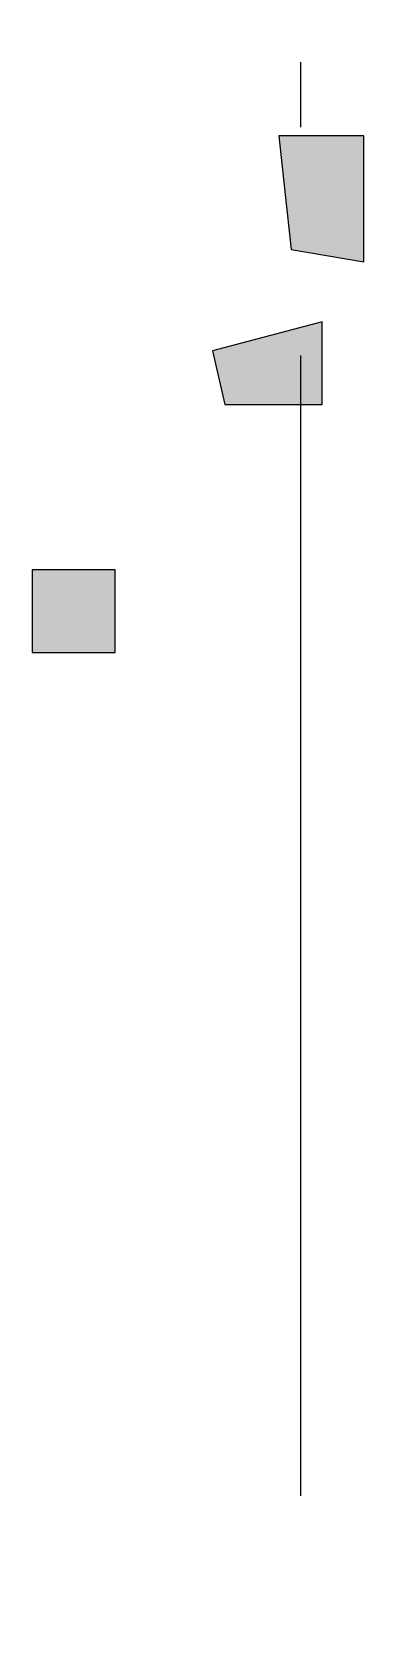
# Model space of a CAD drawing. Header units: millimetres. Extents: x -7200 to 93979, y -9600 to 40920.
# Drawn here: x 5971 to 6377, y 3856 to 5837 of the extents above; entities that cross this region are included whole.
import ezdxf

# ---------------------------------------------------------------- set-up
doc = ezdxf.new("R2010")
doc.units = ezdxf.units.MM
doc.linetypes.add('ОСЕВАЯ', pattern=[2040, 1400, -280, 80, -280])
for name, color, linetype in [('ЗАЛИВКА', 7, 'Continuous'), ('ОСИ', 1, 'ОСЕВАЯ'), ('ПЛАН', 7, 'Continuous')]:
    doc.layers.add(name, color=color, linetype=linetype)

msp = doc.modelspace()

# ---------------------------------------------------------------- hatches: boundary and pattern name
at = {"layer": 'ЗАЛИВКА'}
for points in [[(6280.4, 5641.2), (6288.1, 5570.1), (6376.9, 5554.9), (6376.9, 5709.7), (6272.8, 5709.7)], [(6191.6, 5445.7), (6206.8, 5379.7), (6326.1, 5379.7), (6326.1, 5481.2)], [(5970.7, 5125.9), (5970.7, 5075.1), (6072.3, 5075.1), (6072.3, 5176.6), (5970.7, 5176.6)]]:
    msp.add_hatch(color=7, dxfattribs=at).paths.add_polyline_path(points)

# ---------------------------------------------------------------- linework, layer by layer
at = {"layer": 'ОСИ', "linetype": 'ОСЕВАЯ'}
msp.add_line((6300, -8200), (6300, 35200), dxfattribs=at)
at = {"layer": 'ПЛАН'}
for points in [[(6280.4, 5641.2), (6288.1, 5570.1), (6376.9, 5554.9), (6376.9, 5709.7), (6272.8, 5709.7)], [(6191.6, 5445.7), (6206.8, 5379.7), (6326.1, 5379.7), (6326.1, 5481.2)], [(5970.7, 5125.9), (5970.7, 5075.1), (6072.3, 5075.1), (6072.3, 5176.6), (5970.7, 5176.6)]]:
    msp.add_lwpolyline(points, close=True, dxfattribs=at)

doc.saveas('drawing.dxf')
